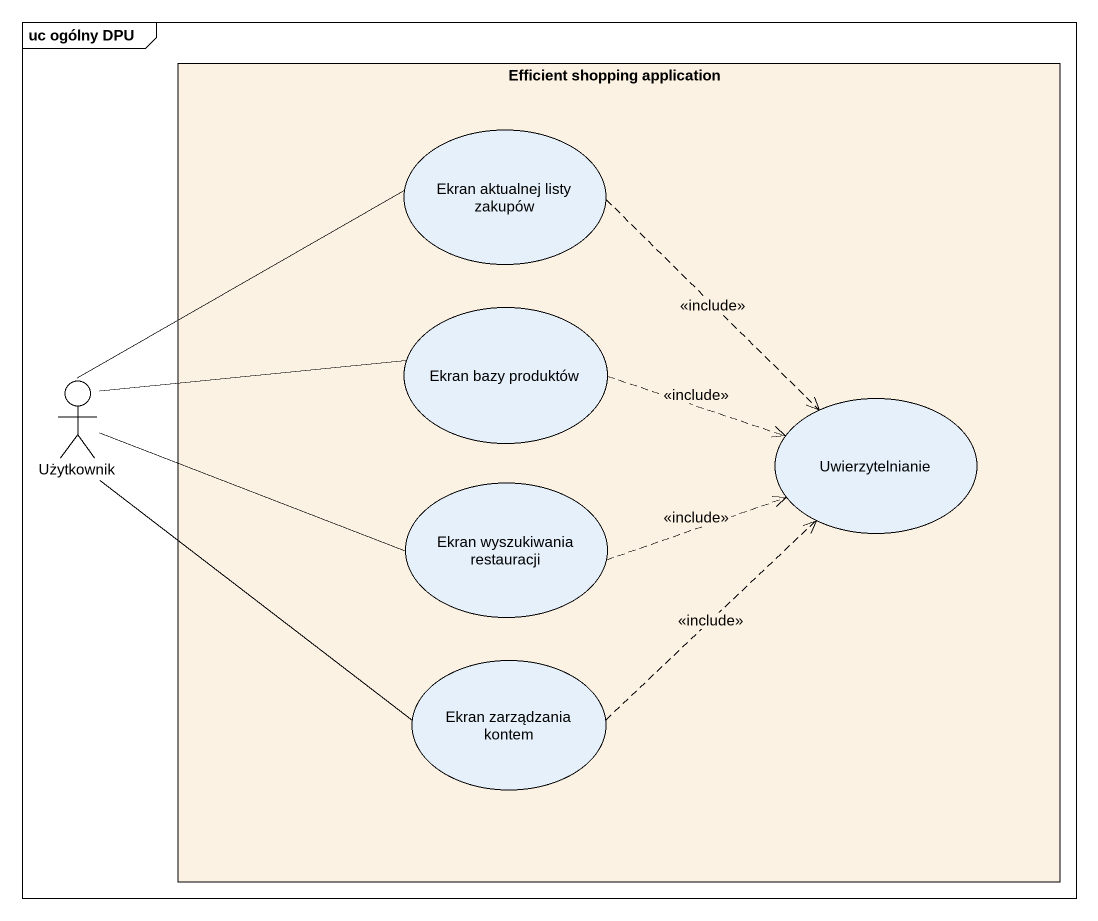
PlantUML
@startuml
mainframe uc ogólny DPU
rectangle "Efficient shopping application" as Efficient_shopping #FCF2E3 {
  usecase "Ekran aktualnej listy zakupów" as Ekran_aktualnej_listy
  usecase "Ekran bazy produktów" as Ekran_bazy_produktów
  usecase Uwierzytelnianie
  usecase "Ekran wyszukiwania restauracji" as Ekran_wyszukiwania
  usecase "Ekran zarządzania kontem" as Ekran_zarządzania_kontem
}
actor Użytkownik
Ekran_aktualnej_listy ..> Uwierzytelnianie : <<include>>
Ekran_bazy_produktów .right.> Uwierzytelnianie : <<include>>
Użytkownik -up- Ekran_aktualnej_listy
Użytkownik -right- Ekran_bazy_produktów
Użytkownik -right- Ekran_wyszukiwania
Użytkownik -right- Ekran_zarządzania_kontem
Ekran_wyszukiwania .right.> Uwierzytelnianie : <<include>>
Ekran_zarządzania_kontem .up.> Uwierzytelnianie : <<include>>
@enduml
